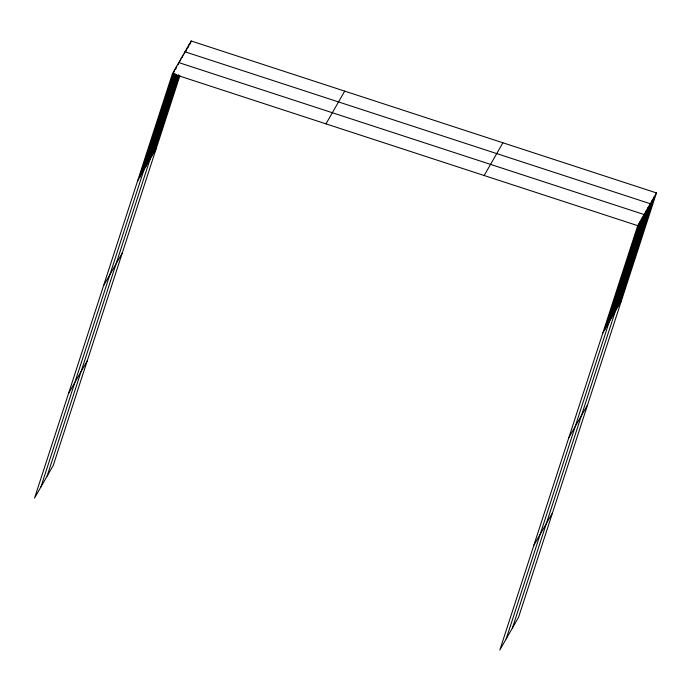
<?xml version="1.0" encoding="UTF-8"?>
<svg xmlns="http://www.w3.org/2000/svg" width="691" height="691" viewBox="0 0 691 691"><rect width="100%" height="100%" fill="white"/><g stroke="black" fill="none" stroke-linecap="round" stroke-linejoin="round"><path stroke-width="1.04" d="M656.45 192.919L637.715 225.655L499.835 650.015L518.57 617.279L656.45 192.919L191.165 40.985L172.43 73.721L34.55 498.081L53.285 465.345L179.867 75.768M139.66 177.414L174.555 70.016M141.785 173.7L174.348 73.462M175.678 69.376L176.68 66.301M40.916 486.948L175.143 73.842M178.14 64.643L178.805 62.596L644.09 214.53L506.201 638.881M145.965 166.393L175.877 74.334M180.196 61.041L180.861 58.994M148.029 162.791L176.611 74.827M182.26 57.439L182.925 55.392M47.1 476.151L177.337 75.319M184.316 53.838L184.981 51.79L650.266 203.724L512.385 628.076M152.15 155.587L178.399 74.783M186.043 51.264L187.045 48.189M154.205 151.985L179.133 75.276M188.107 47.662L189.101 44.587M190.172 44.06L191.165 40.985M604.945 329.339L639.84 221.949M607.069 325.634L641.965 218.235M611.25 318.326L646.145 210.928M613.314 314.725L648.21 207.326M617.434 307.521L652.33 200.122M619.49 303.919L654.386 196.52M137.535 181.12L156.27 148.384M103.546 285.72L122.281 252.984M68.539 393.481L87.273 360.745M325.979 123.862L344.705 91.126M484.175 175.514L502.91 142.787M602.82 333.053L621.555 300.317M568.831 437.653L587.566 404.917M533.823 545.415L552.55 512.679M172.43 73.721L637.715 225.655"/></g></svg>
